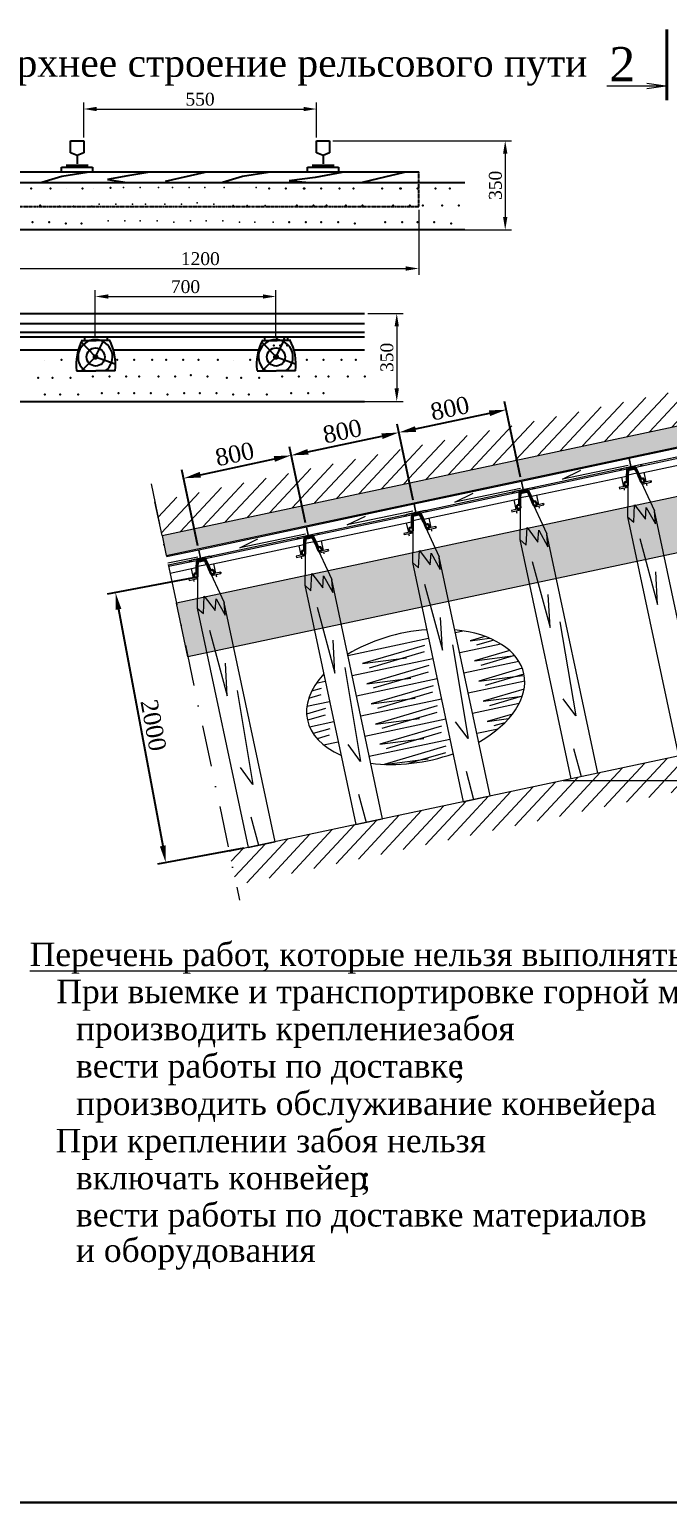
# Model space of a CAD drawing. Header units: millimetres. Extents: x -46762 to 217101, y -107409 to 31524.
# Drawn here: x 175235 to 179877, y -107409 to -96693 of the extents above; entities that cross this region are included whole.
import ezdxf

# ---------------------------------------------------------------- set-up
doc = ezdxf.new("R2010")
doc.units = ezdxf.units.MM
for name, pattern in [('ACAD_ISO10W100', [18, 12, -3, 0, -3]), ('DASHED', [0.75, 0.5, -0.25]), ('IRA2', [4, 2, -1, 0, -1])]:
    doc.linetypes.add(name, pattern=pattern)
doc.styles.get("Standard").update_dxf_attribs({"font": 'TIMES.TTF'})
doc.dimstyles.new('ISO-25', dxfattribs={"dimscale": 50, "dimtxt": 2.5, "dimasz": 2.5, "dimexe": 1.25, "dimexo": 0.625, "dimtad": 1, "dimdec": 0, "dimtxsty": 'Standard', "dimcen": 2.5, "dimadec": 0, "dimazin": 0, "dimtfac": 1, "dimtdec": 0, "dimtmove": 0, "dimatfit": 3, "dimfxl": 1, "dimarcsym": 0})

# ---------------------------------------------------------------- blocks, each defined once
blk = doc.blocks.new('стогаш')
at = {"lineweight": 15}
for p, q in [((185374, -81366), (186106, -81366)), ((185386, -81416), (186094, -81416))]:
    blk.add_line(p, q, dxfattribs=at)
at = {"color": 7, "lineweight": 0}
for p, q in [((185374, -81366), (185386, -81416)), ((186106, -81366), (186094, -81416))]:
    blk.add_line(p, q, dxfattribs=at)
blk = doc.blocks.new('*D451')
at = {"color": 0, "lineweight": -2, "ltscale": 10}
for p, q in [((177243, -100283), (177126, -99730)), ((176479, -99932), (177017, -99817)), ((176461, -100449), (176344, -99897))]:
    blk.add_line(p, q, dxfattribs=at)
at = {"color": 0, "lineweight": 0, "ltscale": 10}
for points in [[(177012, -99797), (177021, -99838), (177139, -99791)], [(176474, -99911), (176483, -99952), (176357, -99958)]]:
    blk.add_solid(points, dxfattribs=at)
at = {"layer": 'Defpoints', "color": 0, "lineweight": 0, "ltscale": 10}
for p in [(177139, -99791), (177250, -100313), (176467, -100480)]:
    blk.add_point(p, dxfattribs=at)
at = {"color": 0, "lineweight": 15, "ltscale": 10, "insert": (176728, -99782), "char_height": 125, "attachment_point": 5, "rotation": 12}
blk.add_mtext('800', dxfattribs=at)
blk = doc.blocks.new('*D452')
at = {"color": 0, "lineweight": -2, "ltscale": 10}
for p, q in [((177261, -99765), (177799, -99651)), ((178026, -100116), (177909, -99564)), ((177243, -100283), (177126, -99730))]:
    blk.add_line(p, q, dxfattribs=at)
at = {"color": 0, "lineweight": 0, "ltscale": 10}
for points in [[(177795, -99631), (177804, -99672), (177922, -99625)], [(177257, -99745), (177266, -99786), (177139, -99791)]]:
    blk.add_solid(points, dxfattribs=at)
at = {"layer": 'Defpoints', "color": 0, "lineweight": 0, "ltscale": 10}
for p in [(177922, -99625), (178032, -100147), (177250, -100313)]:
    blk.add_point(p, dxfattribs=at)
at = {"color": 0, "lineweight": 15, "ltscale": 10, "insert": (177511, -99616), "char_height": 125, "attachment_point": 5, "rotation": 12}
blk.add_mtext('800', dxfattribs=at)
blk = doc.blocks.new('*D453')
at = {"color": 0, "lineweight": -2, "ltscale": 10}
for p, q in [((178808, -99950), (178691, -99398)), ((178044, -99599), (178582, -99485)), ((178026, -100116), (177909, -99564))]:
    blk.add_line(p, q, dxfattribs=at)
at = {"color": 0, "lineweight": 0, "ltscale": 10}
for points in [[(178577, -99464), (178586, -99505), (178704, -99459)], [(178040, -99579), (178048, -99620), (177922, -99625)]]:
    blk.add_solid(points, dxfattribs=at)
at = {"layer": 'Defpoints', "color": 0, "lineweight": 0, "ltscale": 10}
for p in [(178704, -99459), (178815, -99981), (178032, -100147)]:
    blk.add_point(p, dxfattribs=at)
at = {"color": 0, "lineweight": 15, "ltscale": 10, "insert": (178293, -99449), "char_height": 125, "attachment_point": 5, "rotation": 12}
blk.add_mtext('800', dxfattribs=at)
blk = doc.blocks.new('*D460')
at = {"color": 0, "lineweight": -2, "ltscale": 10}
for p, q in [((176429, -100683), (175800, -100800)), ((175884, -100911), (176205, -102632)), ((176795, -102649), (176166, -102766))]:
    blk.add_line(p, q, dxfattribs=at)
at = {"color": 0, "lineweight": 0, "ltscale": 10}
for points in [[(175904, -100908), (175863, -100915), (175861, -100789)], [(176225, -102628), (176184, -102636), (176227, -102755)]]:
    blk.add_solid(points, dxfattribs=at)
at = {"layer": 'Defpoints', "color": 0, "lineweight": 0, "ltscale": 10}
for p in [(176459, -100677), (176826, -102643), (176227, -102755)]:
    blk.add_point(p, dxfattribs=at)
at = {"color": 0, "lineweight": 0, "ltscale": 10, "insert": (176137, -101754), "char_height": 125, "attachment_point": 5, "rotation": 280.5584}
blk.add_mtext('2000', dxfattribs=at)
blk = doc.blocks.new('*D461')
at = {"color": 0, "lineweight": -2, "ltscale": 10}
blk.add_arc((179118, -102156), 3954, 1.8115, 10.1885, dxfattribs=at)
at = {"color": 0, "lineweight": 0, "ltscale": 10}
for points in [[(182989, -101461), (183030, -101453), (182986, -101334)], [(183091, -102031), (183049, -102031), (183072, -102156)]]:
    blk.add_solid(points, dxfattribs=at)
at = {"layer": 'Defpoints', "color": 0, "lineweight": 0, "ltscale": 10}
for p in [(188218, -100222), (183034, -101606), (179118, -102156), (183523, -102156), (176688, -102673)]:
    blk.add_point(p, dxfattribs=at)
at = {"color": 0, "lineweight": 0, "ltscale": 10, "insert": (183159, -101905), "char_height": 125, "attachment_point": 5, "rotation": 273.5521}
blk.add_mtext('13-15%%D', dxfattribs=at)

msp = doc.modelspace()

# ---------------------------------------------------------------- hatches: boundary and pattern name
at = {"lineweight": 15, "ltscale": 10}
h = msp.add_hatch(dxfattribs=at)
h.set_pattern_fill('LINE', scale=30, angle=47, style=0)
h.set_pattern_definition([(47, (-21198.45, -59382.86), (-69.66144, 64.960344), [])])
h.paths.add_polyline_path([(176147.61, -100128.61), (187921.79, -97625.93), (188514.49, -100414.36), (176740.31, -102917.04), (176688.34, -102672.5), (188217.98, -100221.8), (187729.24, -97922.44), (176199.59, -100373.14)])
h = msp.add_hatch(dxfattribs=at)
h.set_pattern_fill('GRAVEL', scale=10, angle=47, style=0)
h.set_pattern_definition([(275.0128, (-21259.492, -59075.886), (286.054771, -3045.1621512), [34.1721, -3383.05]), (231.9697, (-21256.506, -59109.928), (1892.97183486, 2402.39604956), [58.6405, -5805.4]), (179.5104, (-21292.633, -59156.118), (3775.6788125, -47.8682289), [41.3482, -4093.47]), (314.2737, (-21313.751, -59271.873), (-3542.04877744, 3650.3135879), [53.4005, -5286.64]), (339.8337, (-21276.473, -59310.108), (-3095.3077262, 1149.9103454), [52.3634, -5183.98]), (44.2737, (-21227.319, -59328.16), (-3650.3135879, -3542.04877744), [53.4005, -5286.64]), (84.6942, (-21189.084, -59290.882), (-394.32326155, -4147.20573875), [70.6194, -6991.31]), (119.2553, (-21182.554, -59220.565), (-2874.21016013, 5111.35742385), [66.672, -6600.53]), (168.4296, (-21215.136, -59162.397), (-3800.74810686, 765.8448315), [53.5813, -5304.55]), (222.2364, (-21267.629, -59151.65), (2091.264018, 1870.1746795), [61.1713, -2997.39]), (269.3974, (-21312.919, -59192.769), (-35.33148013, -4134.6670886), [79.1078, -7831.68]), (185.8141, (-21140.398, -59089.699), (-2327.1736385, -260.9821512), [27.0005, -2673.06]), (218.4692, (-21167.259, -59092.434), (2623.4837639, 2068.4701965), [51.3682, -5085.46]), (272, (-21207.48, -59124.39), (185.76371, -173.22747), [35.9209, -323.289]), (250.1986, (-21241.895, -59116.606), (494.6115285, 1275.279019), [19.3441, -1915.06]), (338.8014, (-21248.45, -59134.806), (-730.519585, 333.919115), [27.3566, -1340.48]), (77.9638, (-21222.943, -59144.7), (148.154232, 903.746369), [44.432, -1436.63]), (208.5651, (-21213.68, -59101.24), (532.21889, 198.300524), [32.1287, -771.09]), (63.3895, (-21348.92, -59242.549), (1174.9864289, 2377.3210964), [45.0088, -4455.88]), (117.3462, (-21328.76, -59202.308), (1350.4909496, -2648.5540136), [37.7599, -3738.22]), (340.1986, (-21250.83, -59066.598), (-1275.279019, 494.6115285), [38.688, -1895.72]), (30.6105, (-21214.43, -59079.704), (-2289.5671517, -1337.9577576), [45.0088, -4455.88]), (26.444, (-21233.747, -59349.95), (-1237.666222, -582.3656074), [43.4035, -2126.77]), (341.7751, (-21194.885, -59330.622), (-2909.5371923, 976.6854967), [36.3672, -3600.36]), (113.8014, (-21063.334, -59237.968), (-582.365647, 1237.6701474), [38.688, -1895.72]), (64.354, (-21078.947, -59202.57), (-1508.9044664, -3107.8393418), [42.5783, -4215.24]), (116.444, (-21148.216, -59328.992), (582.3656074, -1237.666222), [21.7018, -2148.48]), (148.3099, (-21073.73, -59249.114), (-916.27971, 507.145191), [12.9515, -1282.2]), (212.9638, (-21084.75, -59242.31), (705.446634, 384.064629), [52.3634, -994.905]), (233.009, (-21128.682, -59270.801), (1546.5098737, 2030.8628417), [48.5267, -4804.14]), (350.6901, (-21206.224, -59160.29), (-544.754965, 160.690929), [36.6324, -879.178]), (40.1572, (-21170.074, -59166.215), (3316.39948094, 2811.52987097), [63.9557, -6331.6]), (107.9454, (-21121.194, -59124.97), (607.4350594, -1955.6438256), [26.1508, -2588.94]), (137, (-21129.25, -59100.1), (-358.99142, -12.53626), [15.24, -238.76]), (167.2564, (-21137.72, -59269.32), (1993.2550909, -469.5386866), [35.2867, -3493.39]), (95.0128, (-21172.137, -59261.536), (-286.054771, 3045.1621512), [68.3443, -3348.88]), (47, (-21178.1, -59193.45), (-12.53626, 358.99142), [66.04, -187.96]), (12.3048, (-21133.07, -59145.154), (-3032.6198383, -645.041984), [40.161, -3975.93]), (301.0546, (-21093.83, -59136.595), (569.8291056, -878.6762986), [36.9829, -1812.17]), (254.646, (-21074.754, -59168.278), (-1433.6833592, -5261.78864833), [60.2145, -5961.25]), (222.4261, (-21090.697, -59226.343), (-2437.72204504, -2241.70373356), [63.7029, -6306.58]), (222.4261, (-21090.697, -59226.343), (-2437.72204504, -2241.70373356), [63.7029, -6306.58])])
h.paths.add_polyline_path([(176199.59, -100373.14), (176230.78, -100519.87), (187760.42, -98069.16), (187729.24, -97922.44)])
at = {"lineweight": 15, "ltscale": 10, "true_color": 0xffffff}
msp.add_hatch(color=7, dxfattribs=at).paths.add_polyline_path([(176387.35, -101256.5), (176304.19, -100865.24), (184978.11, -99021.54), (185061.27, -99412.8)])

# ---------------------------------------------------------------- linework, layer by layer
at = {"lineweight": 40}
msp.add_line((179871.69, -96692.75), (179871.69, -97206.35), dxfattribs=at)
at = {"lineweight": 20}
for q in [(179725.66, -97085), (179435.44, -97105.33), (179725.66, -97125.65)]:
    msp.add_line((179861.96, -97105.33), q, dxfattribs=at)
at = {"color": 7, "lineweight": 0}
for p, q in [((175630.01, -97479.59), (175630.01, -97224.63)), ((175723.76, -97271.51), (177228.83, -97271.51)), ((177322.58, -97478.72), (177322.58, -97224.63)), ((177442, -97502.15), (178742.71, -97502.15)), ((178695.84, -97595.9), (178695.84, -98057.54)), ((178066.67, -98003.69), (178066.67, -98478.71)), ((178090.1, -98151.29), (178742.71, -98151.29)), ((174983.47, -98431.83), (177972.92, -98431.83)), ((175714.14, -98923.97), (175714.14, -98588.62)), ((175807.89, -98635.5), (176932.89, -98635.5)), ((177026.64, -98923.97), (177026.64, -98588.62)), ((177696.38, -98758.28), (177953.78, -98758.28)), ((177906.9, -98852.03), (177906.9, -99304.52)), ((177551.4, -99398.27), (177953.78, -99398.27)), ((179588.17, -99991.88), (179587.68, -99976.06)), ((178805.65, -100158.21), (178805.16, -100142.39)), ((178023.13, -100324.54), (178022.64, -100308.72)), ((177240.61, -100490.87), (177240.12, -100475.05)), ((176449.51, -100555.47), (176448.28, -100606.7)), ((176458.1, -100657.2), (176457.61, -100641.38))]:
    msp.add_line(p, q, dxfattribs=at)
at = {"color": 7, "linetype": 'Continuous'}
for p, q in [((175534.03, -97503.02), (175630.01, -97503.02)), ((175534.03, -97590.92), (175534.03, -97503.02)), ((175630.01, -97503.02), (175630.01, -97590.92)), ((177322.58, -97502.15), (177418.56, -97502.15)), ((177322.58, -97590.05), (177322.58, -97502.15)), ((177418.56, -97502.15), (177418.56, -97590.05)), ((175582.02, -97610.46), (175534.03, -97590.92)), ((175630.01, -97590.92), (175582.02, -97610.46)), ((175582.02, -97611.09), (175582.02, -97669.69)), ((177370.57, -97609.59), (177322.58, -97590.05)), ((177418.56, -97590.05), (177370.57, -97609.59)), ((177370.57, -97611.09), (177370.57, -97669.69)), ((174889.72, -97728.29), (176155.65, -97728.29)), ((175467.64, -97726.94), (175467.64, -97694.61)), ((175467.64, -97694.61), (175693.23, -97694.61)), ((175502.04, -97679.45), (175662.01, -97679.45)), ((175693.23, -97694.61), (175693.23, -97726.94)), ((176146.29, -97728.29), (178066.67, -97728.29)), ((177258.84, -97726.94), (177258.84, -97694.61)), ((177258.84, -97694.61), (177484.43, -97694.61)), ((177290.59, -97679.45), (177450.56, -97679.45)), ((177484.43, -97694.61), (177484.43, -97726.94)), ((174889.72, -97806.42), (176160.25, -97806.42)), ((175470.09, -97763.32), (175325.16, -97806.42)), ((175655.28, -97732.45), (175470.09, -97763.32)), ((175949.9, -97758.18), (175802.59, -97783.9)), ((175802.59, -97783.9), (175946.26, -97806.42)), ((176097.21, -97732.45), (175949.9, -97758.18)), ((176146.29, -97806.42), (178066.67, -97806.42)), ((176512.04, -97732.45), (176221.62, -97799.34)), ((176221.62, -97799.34), (176250.58, -97806.42)), ((176785.61, -97763.32), (176640.68, -97806.42)), ((176970.8, -97732.45), (176785.61, -97763.32)), ((177312.95, -97768.47), (177123.55, -97794.19)), ((177123.55, -97794.19), (177276.9, -97806.42)), ((177506.56, -97732.45), (177312.95, -97768.47)), ((177767.51, -97778.76), (177654.37, -97806.42)), ((177961.12, -97732.45), (177767.51, -97778.76)), ((178066.67, -97806.42), (178401.88, -97806.42)), ((175502.11, -97852.73, 187.5), (175502.11, -97852.73, 187.5)), ((175703.77, -97846.57, 187.5), (175703.77, -97846.57, 187.5)), ((178401.45, -98151.29), (174503.34, -98151.29)), ((175030.11, -98758.28, 187.5), (177672.94, -98758.28, 187.5)), ((175030.11, -98831.86, 187.5), (177672.94, -98831.86, 187.5)), ((175030.11, -98894.31, 187.5), (177672.94, -98894.31, 187.5)), ((175030.11, -98929.86, 187.5), (177672.94, -98929.86, 187.5)), ((175716.42, -99075.1, 375.19), (175613.75, -98966.57, 375.19)), ((175621.96, -98954.31, 187.5), (175719.96, -98954.31, 187.5)), ((175634.91, -98930.02), (175634.91, -98954.79)), ((175716.42, -99075.1, 375.19), (175775.73, -98952.65, 375.19)), ((175819.34, -98954.31, 187.5), (175721.33, -98954.31, 187.5)), ((175801.26, -98930.02), (175801.26, -98954.79)), ((177028.92, -99075.1, 375.19), (176926.25, -98966.57, 375.19)), ((176938.41, -98954.31, 187.5), (177036.42, -98954.31, 187.5)), ((176945.45, -98930.02), (176945.45, -98954.79)), ((177028.92, -99075.1, 375.19), (177088.23, -98952.65, 375.19)), ((177135.79, -98954.31, 187.5), (177037.79, -98954.31, 187.5)), ((177111.79, -98930.02), (177111.79, -98954.79)), ((175030.11, -99023.88, 187.5), (175590.28, -99023.88, 187.5)), ((175347.92, -99097.75, 187.5), (175347.92, -99097.75, 187.5)), ((175716.42, -99075.1, 375.19), (175614.81, -99177.01, 375.19)), ((175716.42, -99075.1, 375.19), (175857.87, -99125.2, 375.19)), ((175847.72, -99023.88, 187.5), (176903.42, -99023.88, 187.5)), ((176719.76, -99097.75, 187.5), (176719.76, -99097.75, 187.5)), ((177028.92, -99075.1, 375.19), (176927.31, -99177.01, 375.19)), ((177028.92, -99075.1, 375.19), (177170.37, -99125.2, 375.19)), ((177160.22, -99023.88, 187.5), (177672.94, -99023.88, 187.5)), ((175578.03, -99177.01, 375.19), (175717.33, -99177.01, 375.19)), ((175858, -99177.01, 375.19), (175718.7, -99177.01, 375.19)), ((176890.53, -99177.01, 375.19), (177029.83, -99177.01, 375.19)), ((177170.5, -99177.01, 375.19), (177031.2, -99177.01, 375.19)), ((175030.11, -99398.34, 187.5), (177672.94, -99398.34, 187.5))]:
    msp.add_line(p, q, dxfattribs=at)
at = {"color": 7, "linetype": 'DASHED'}
for p, q in [((178066.67, -97980.25), (178066.67, -97728.29)), ((174889.72, -97980.25), (178066.67, -97980.25))]:
    msp.add_line(p, q, dxfattribs=at)
at = {"color": 7, "lineweight": 15, "ltscale": 10}
for p, q in [((176199.59, -100373.14), (187729.24, -97922.44)), ((176230.78, -100519.87), (187760.42, -98069.16)), ((176199.59, -100373.14), (176147.61, -100128.61)), ((188217.98, -100221.8), (176688.34, -102672.5)), ((176199.59, -100373.14), (176230.78, -100519.87)), ((176387.35, -101256.5), (176304.19, -100865.24)), ((177551.12, -101245.85), (178138, -101121.1)), ((178333.63, -101079.52), (178388.27, -101067.91)), ((178364.82, -101226.24), (178663.84, -101162.68)), ((177582.3, -101392.57), (178169.19, -101267.82)), ((178396.01, -101372.96), (178794.62, -101288.24)), ((177321.8, -101447.94), (177386.67, -101434.15)), ((177613.49, -101539.29), (178200.38, -101414.55)), ((178427.19, -101519.69), (178837.99, -101432.37)), ((177253.39, -101615.83), (177417.86, -101580.88)), ((177644.68, -101686.02), (178231.56, -101561.27)), ((178458.38, -101666.41), (178798.44, -101594.13)), ((177272.4, -101765.15), (177449.05, -101727.6)), ((177675.86, -101832.74), (178262.75, -101707.99)), ((178489.57, -101813.13), (178643.51, -101780.41)), ((177374.32, -101896.83), (177480.23, -101874.32)), ((177707.05, -101979.46), (178293.94, -101854.71))]:
    msp.add_line(p, q, dxfattribs=at)
at = {"color": 7, "linetype": 'Continuous', "lineweight": 0}
msp.add_line((176765.11, -97844.42, 187.5), (176765.11, -97844.42, 187.5), dxfattribs=at)
at = {"color": 7, "lineweight": 13}
for p, q in [((184978.11, -99021.54), (176304.19, -100865.24)), ((185061.27, -99412.8), (176387.35, -101256.5))]:
    msp.add_line(p, q, dxfattribs=at)
at = {"color": 7, "lineweight": 15}
for p, q in [((179677.94, -99859.88), (179543.93, -99888.44)), ((179541.53, -99949.2), (179556.39, -100019)), ((179756.45, -99976.07), (179686.54, -99990.97)), ((179704.88, -99914.3), (179719.71, -99983.9)), ((178895.43, -100026.21), (178761.41, -100054.76)), ((178922.36, -100080.63), (178937.19, -100150.23)), ((179589.38, -100011.68), (179523.94, -100025.62)), ((179523.94, -100025.62), (179525.98, -100035.17)), ((179525.98, -100035.17), (179589.22, -100021.69)), ((179558.39, -100028.26), (179561.81, -100044.32)), ((179690.76, -100000.06), (179758.48, -99985.63)), ((179721.79, -99993.53), (179725.21, -100009.59)), ((178112.91, -100192.54), (177978.89, -100221.09)), ((178806.86, -100178.01), (178741.42, -100191.95)), ((178741.42, -100191.95), (178743.46, -100201.5)), ((178743.46, -100201.5), (178806.7, -100188.02)), ((178759.01, -100115.53), (178773.87, -100185.33)), ((178775.87, -100194.59), (178779.29, -100210.65)), ((178973.93, -100142.4), (178904.03, -100157.3)), ((178908.24, -100166.39), (178975.96, -100151.95)), ((178939.27, -100159.86), (178942.69, -100175.92)), ((177976.5, -100281.86), (177991.35, -100351.65)), ((178139.84, -100246.96), (178154.67, -100316.56)), ((177330.39, -100358.86), (177196.38, -100387.42)), ((178024.34, -100344.34), (177958.91, -100358.28)), ((177958.91, -100358.28), (177960.94, -100367.83)), ((177960.94, -100367.83), (178024.19, -100354.35)), ((177993.36, -100360.92), (177996.78, -100376.98)), ((178191.41, -100308.73), (178121.51, -100323.63)), ((178125.72, -100332.72), (178193.45, -100318.28)), ((178156.75, -100326.19), (178160.17, -100342.24)), ((177241.82, -100510.67), (177176.39, -100524.61)), ((177193.98, -100448.19), (177208.83, -100517.98)), ((177408.89, -100475.06), (177338.99, -100489.96)), ((177343.21, -100499.04), (177410.93, -100484.61)), ((177357.32, -100413.29), (177372.16, -100482.89)), ((177374.24, -100492.52), (177377.66, -100508.57)), ((176411.46, -100614.52), (176426.32, -100684.31)), ((176547.87, -100525.19), (176413.86, -100553.75)), ((176574.81, -100579.62), (176589.64, -100649.22)), ((177176.39, -100524.61), (177178.42, -100534.16)), ((177178.42, -100534.16), (177241.67, -100520.68)), ((177210.84, -100527.25), (177214.26, -100543.31)), ((176459.31, -100676.99), (176393.87, -100690.94)), ((176393.87, -100690.94), (176395.9, -100700.49)), ((176395.9, -100700.49), (176459.15, -100687.01)), ((176428.32, -100693.58), (176431.74, -100709.63)), ((176626.37, -100641.39), (176556.47, -100656.29)), ((176560.69, -100665.37), (176628.41, -100650.94)), ((176591.72, -100658.85), (176595.14, -100674.9)), ((178390.85, -102310.63), (178586.48, -102269.04)), ((177608.33, -102476.95), (177803.96, -102435.37)), ((176825.81, -102643.28), (177021.44, -102601.7))]:
    msp.add_line(p, q, dxfattribs=at)
at = {"color": 7, "lineweight": 30}
for p, q in [((179587.71, -99885.8), (179636.89, -99875.34)), ((179597.55, -99896.99), (179632.46, -99889.57)), ((179687.16, -99960.76), (179696.5, -99958.77)), ((179708.6, -99978.96), (179702.19, -99961.81)), ((178805.19, -100052.12), (178854.38, -100041.67)), ((178815.03, -100063.32), (178849.94, -100055.9)), ((179564.34, -100009.63), (179563.23, -99991.35)), ((179567.19, -99986.26), (179576.53, -99984.27)), ((179571.57, -100014.97), (179584.14, -100012.3)), ((179691.6, -99989.46), (179704.18, -99986.79)), ((178781.82, -100175.96), (178780.71, -100157.68)), ((178784.67, -100152.59), (178794.01, -100150.6)), ((178789.05, -100181.3), (178801.62, -100178.63)), ((178904.64, -100127.09), (178913.98, -100125.1)), ((178909.09, -100155.79), (178921.66, -100153.12)), ((178926.09, -100145.29), (178919.67, -100128.14)), ((178022.67, -100218.45), (178071.86, -100208)), ((178032.51, -100229.65), (178067.42, -100222.23)), ((178122.12, -100293.42), (178131.47, -100291.43)), ((178143.57, -100311.62), (178137.15, -100294.47)), ((177240.15, -100384.78), (177289.34, -100374.33)), ((177249.99, -100395.98), (177284.91, -100388.56)), ((177999.31, -100342.29), (177998.19, -100324.01)), ((178002.15, -100318.92), (178011.49, -100316.93)), ((178006.53, -100347.63), (178019.11, -100344.96)), ((178126.57, -100322.12), (178139.14, -100319.45)), ((177216.79, -100508.62), (177215.67, -100490.34)), ((177219.63, -100485.25), (177228.98, -100483.26)), ((177224.01, -100513.96), (177236.59, -100511.29)), ((177339.6, -100459.74), (177348.95, -100457.76)), ((177344.05, -100488.45), (177356.62, -100485.77)), ((177361.05, -100477.95), (177354.63, -100460.8)), ((176457.63, -100551.11), (176506.82, -100540.66)), ((176467.47, -100562.31), (176502.39, -100554.89)), ((176557.09, -100626.07), (176566.43, -100624.09)), ((176434.27, -100674.94), (176433.16, -100656.67)), ((176437.11, -100651.57), (176446.46, -100649.59)), ((176441.49, -100680.29), (176454.07, -100677.62)), ((176561.53, -100654.78), (176574.11, -100652.1)), ((176578.53, -100644.28), (176572.12, -100627.13)), ((165830, -107408.89), (189158.72, -107408.89))]:
    msp.add_line(p, q, dxfattribs=at)
at = {"color": 7, "linetype": 'ACAD_ISO10W100'}
for p, q in [((179758.48, -99985.63), (179756.63, -99976.04)), ((178975.96, -100151.95), (178974.12, -100142.37)), ((178193.45, -100318.28), (178191.6, -100308.7)), ((177410.93, -100484.61), (177409.08, -100475.02)), ((176628.41, -100650.94), (176626.56, -100641.35))]:
    msp.add_line(p, q, dxfattribs=at)
at = {"color": 7, "linetype": 'IRA2', "lineweight": 15, "ltscale": 150}
msp.add_line((176119.9, -99998.23), (176763.76, -103027.34), dxfattribs=at)
at = {"lineweight": 15}
for p, q in [((176247.44, -100598.26), (176449.51, -100555.47)), ((176257.83, -100647.13), (176448.28, -100606.7))]:
    msp.add_line(p, q, dxfattribs=at)
at = {"color": 7, "lineweight": 0, "ltscale": 10}
msp.add_line((179118.48, -102155.96), (183522.82, -102155.96), dxfattribs=at)
at = {"color": 7, "lineweight": 15}
for points in [[(179597.51, -99814.29), (179609.99, -99872.98), (180392.51, -99706.65), (180380.03, -99647.96), (179597.51, -99814.29)], [(178815, -99980.62), (178827.47, -100039.31), (179609.99, -99872.98), (179597.51, -99814.29), (178815, -99980.62)], [(179589.91, -99865.27), (179112.52, -99964.75), (179244.83, -99899.6)], [(178032.48, -100146.95), (178044.95, -100205.64), (178827.47, -100039.31), (178815, -99980.62), (178032.48, -100146.95)], [(179590.63, -99931.8), (179585.85, -100237.12)], [(179590.63, -99931.8), (179652.94, -99918.55)], [(179652.94, -99918.55), (179781.48, -100195.54)], [(178807.4, -100031.6), (178330, -100131.08), (178462.31, -100065.93)], [(178808.11, -100098.13), (178870.42, -100084.88)], [(178870.42, -100084.88), (178998.96, -100361.87)], [(177249.96, -100313.28), (177262.44, -100371.97), (178044.95, -100205.64), (178032.48, -100146.95), (177249.96, -100313.28)], [(178808.11, -100098.13), (178803.34, -100403.45)], [(179585.85, -100237.12), (179630.49, -100277.09), (179637.1, -100150.44), (179715.89, -100255.41), (179722.31, -100169.37), (179788.42, -100289.38), (179781.48, -100195.54)], [(180151.51, -101936.38), (179781.48, -100195.54)], [(178024.88, -100197.93), (177547.48, -100297.41), (177679.79, -100232.26)], [(178025.59, -100264.46), (178020.82, -100569.78)], [(178025.59, -100264.46), (178087.9, -100251.21)], [(178087.9, -100251.21), (178216.45, -100528.2)], [(179585.85, -100237.12), (179955.88, -101977.97)], [(176467.44, -100479.61), (176479.92, -100538.3), (177262.44, -100371.97), (177249.96, -100313.28), (176467.44, -100479.61)], [(177242.36, -100364.26), (176764.96, -100463.74), (176897.27, -100398.59)], [(178803.34, -100403.45), (178847.97, -100443.42), (178854.58, -100316.77), (178933.37, -100421.74), (178939.8, -100335.7), (179005.9, -100455.71), (178998.96, -100361.87)], [(178803.34, -100403.45), (179173.36, -102144.3)], [(179368.99, -102102.71), (178998.96, -100361.87)], [(179675, -100396.47), (179804.71, -100875.74), (179791.18, -100637.56)], [(176245.3, -100588.17), (176479.92, -100538.3), (176467.44, -100479.61), (176232.82, -100529.48)], [(177243.07, -100430.79), (177238.3, -100736.11)], [(177243.07, -100430.79), (177305.38, -100417.54)], [(177305.38, -100417.54), (177433.93, -100694.53)], [(178020.82, -100569.78), (178065.45, -100609.75), (178072.07, -100483.1), (178150.86, -100588.07), (178157.28, -100502.03), (178223.38, -100622.04), (178216.45, -100528.2)], [(176459.84, -100530.59), (176242.68, -100575.84)], [(176460.55, -100597.12), (176455.78, -100902.44)], [(176460.55, -100597.12), (176522.86, -100583.87)], [(176522.86, -100583.87), (176651.41, -100860.85)], [(178020.82, -100569.78), (178390.85, -102310.63)], [(178586.48, -102269.04), (178216.45, -100528.2)], [(178892.49, -100562.8), (179022.19, -101042.07), (179008.67, -100803.89)], [(177238.3, -100736.11), (177282.93, -100776.08), (177289.55, -100649.43), (177368.34, -100754.4), (177374.76, -100668.36), (177440.86, -100788.37), (177433.93, -100694.53)], [(177803.96, -102435.37), (177433.93, -100694.53)], [(178109.97, -100729.13), (178239.67, -101208.4), (178226.15, -100970.22)], [(176455.78, -100902.44), (176500.41, -100942.41), (176507.03, -100815.76), (176585.82, -100920.72), (176592.24, -100834.69), (176658.34, -100954.7), (176651.41, -100860.85)], [(177238.3, -100736.11), (177608.33, -102476.95)], [(176455.78, -100902.44), (176825.81, -102643.28)], [(177021.44, -102601.7), (176651.41, -100860.85)], [(177327.45, -100895.46), (177457.15, -101374.73), (177443.63, -101136.55)], [(179094.08, -101002.07), (179208.42, -101685.48), (179117.38, -101562.67)], [(176544.93, -101061.79), (176674.63, -101541.06), (176661.11, -101302.88)], [(178311.56, -101168.39), (178425.9, -101851.81), (178334.86, -101729)], [(177529.05, -101334.72), (177643.39, -102018.14), (177552.35, -101895.33)], [(176746.53, -101501.05), (176860.87, -102184.47), (176769.83, -102061.66)], [(179193.27, -101922.81), (179248.87, -102128.25)], [(178410.75, -102089.14), (178466.35, -102294.58)], [(177628.23, -102255.47), (177683.83, -102460.91)], [(176845.72, -102421.8), (176901.31, -102627.24)]]:
    msp.add_lwpolyline(points, dxfattribs=at)
at = {"color": 7, "lineweight": 15, "ltscale": 10}
for points in [[(178548.45, -101107.81), (178440.94, -101139.38), (178582.42, -101121.05)], [(178613.91, -101135.3), (178487.84, -101172.55)], [(178108.46, -101173.54), (177658.42, -101305.71), (177978.33, -101264.26)], [(178105.2, -101220.7), (177705.32, -101338.88)], [(178728.71, -101210.75), (178472.13, -101286.1), (178765.31, -101248.12)], [(178764.2, -101246.82), (178519.02, -101319.28)], [(178139.65, -101320.27), (177689.61, -101452.43), (178009.52, -101410.98)], [(178136.39, -101367.42), (177736.51, -101485.61)], [(178820.09, -101339.8), (178503.31, -101432.82), (178823.22, -101391.38)], [(178170.84, -101466.99), (177720.8, -101599.15), (178040.7, -101557.7)], [(178832.43, -101382.59), (178550.21, -101466)], [(177353.87, -101533.75), (177266.17, -101559.67)], [(177357.13, -101486.6), (177287.3, -101507.1)], [(178167.58, -101514.14), (177767.69, -101632.33)], [(178833.35, -101491.78), (178534.5, -101579.55), (178820.24, -101542.52)], [(178820.38, -101542.09), (178581.4, -101612.72)], [(177388.32, -101633.32), (177251.12, -101673.61)], [(177385.06, -101680.47), (177257.41, -101718.2)], [(178202.02, -101613.71), (177751.98, -101745.88), (178071.89, -101704.43)], [(178198.76, -101660.86), (177798.88, -101779.05)], [(178748.63, -101672.54), (178565.69, -101726.27), (178720.73, -101706.18)], [(177419.5, -101780.04), (177299.33, -101815.33)], [(178233.21, -101760.43), (177783.17, -101892.6), (178103.08, -101851.15)], [(178692.66, -101735.78), (178612.58, -101759.44)], [(177416.25, -101827.19), (177328.5, -101853.13)], [(178264.4, -101907.15), (177814.36, -102039.32), (178134.26, -101997.87)], [(178229.95, -101807.59), (177830.07, -101925.77)], [(178261.14, -101954.31), (177992.09, -102033.83)]]:
    msp.add_lwpolyline(points, dxfattribs=at)
at = {"color": 7, "lineweight": 30}
for centre, radius, start, end in [((179575.49, -99979.38), 5, 282, 0.246878), ((181536.55, -99990.26), 1956.09, 177.101568, 179.683649), ((179588.95, -99891.66), 6, 100.60642, 177.239319), ((180327.33, -99961.73), 739.78, 175.678715, 183.439635), ((179599.62, -99906.78), 10, 98.351397, 175.464782), ((179634.54, -99899.35), 10, 28.535218, 105.648603), ((179638.14, -99881.21), 6, 26.760681, 103.39358), ((178992.1, -100245.54), 739.78, 20.560365, 28.321285), ((177899.02, -100763.44), 1956.09, 24.316351, 26.898432), ((179686.12, -99955.87), 5, 203.753122, 282), ((179697.54, -99963.66), 5, 19.358823, 102.437253), ((179702.93, -99980.92), 6, 281.405947, 22.017115), ((180754.03, -100156.59), 1956.09, 177.101568, 179.683649), ((178806.44, -100057.99), 6, 100.60642, 177.239319), ((179544.81, -100128.06), 739.78, 175.678715, 183.439635), ((178817.11, -100073.11), 10, 98.351397, 175.464782), ((178852.02, -100065.68), 10, 28.535218, 105.648603), ((178855.62, -100047.54), 6, 26.760681, 103.39358), ((178209.58, -100411.87), 739.78, 20.560365, 28.321285), ((177116.51, -100929.77), 1956.09, 24.316351, 26.898432), ((179568.22, -99991.15), 5, 101.562747, 184.641177), ((179570.32, -100009.11), 6, 181.982885, 282.594053), ((179582.89, -100006.43), 6, 282, 3.810768), ((179690.36, -99983.59), 6, 200.189232, 282), ((178785.71, -100157.48), 5, 101.562747, 184.641177), ((178787.8, -100175.43), 6, 181.982885, 282.594053), ((178792.97, -100145.71), 5, 282, 0.246878), ((178800.38, -100172.76), 6, 282, 3.810768), ((178903.6, -100122.2), 5, 203.753122, 282), ((178907.84, -100149.92), 6, 200.189232, 282), ((178915.02, -100129.99), 5, 19.358823, 102.437253), ((178920.41, -100147.25), 6, 281.405947, 22.017115), ((179971.52, -100322.92), 1956.09, 177.101568, 179.683649), ((178023.92, -100224.32), 6, 100.60642, 177.239319), ((178762.3, -100294.39), 739.78, 175.678715, 183.439635), ((178034.59, -100239.43), 10, 98.351397, 175.464782), ((178069.5, -100232.01), 10, 28.535218, 105.648603), ((178073.11, -100213.87), 6, 26.760681, 103.39358), ((177427.06, -100578.2), 739.78, 20.560365, 28.321285), ((176333.99, -101096.1), 1956.09, 24.316351, 26.898432), ((178121.08, -100288.52), 5, 203.753122, 282), ((178132.51, -100296.32), 5, 19.358823, 102.437253), ((179189, -100489.25), 1956.09, 177.101568, 179.683649), ((177241.4, -100390.65), 6, 100.60642, 177.239319), ((177979.78, -100460.72), 739.78, 175.678715, 183.439635), ((177252.07, -100405.76), 10, 98.351397, 175.464782), ((177286.99, -100398.34), 10, 28.535218, 105.648603), ((177290.59, -100380.2), 6, 26.760681, 103.39358), ((176644.54, -100744.53), 739.78, 20.560365, 28.321285), ((175551.47, -101262.43), 1956.09, 24.316351, 26.898432), ((178003.19, -100323.81), 5, 101.562747, 184.641177), ((178005.28, -100341.76), 6, 181.982885, 282.594053), ((178010.45, -100312.04), 5, 282, 0.246878), ((178017.86, -100339.09), 6, 282, 3.810768), ((178125.32, -100316.25), 6, 200.189232, 282), ((178137.9, -100313.58), 6, 281.405947, 22.017115), ((177220.67, -100490.14), 5, 101.562747, 184.641177), ((177222.77, -100508.09), 6, 181.982885, 282.594053), ((177227.94, -100478.37), 5, 282, 0.246878), ((177235.34, -100505.42), 6, 282, 3.810768), ((177338.56, -100454.85), 5, 203.753122, 282), ((177342.8, -100482.58), 6, 200.189232, 282), ((177349.99, -100462.65), 5, 19.358823, 102.437253), ((177355.38, -100479.91), 6, 281.405947, 22.017115), ((178406.48, -100655.58), 1956.09, 177.101568, 179.683649), ((176458.88, -100556.98), 6, 100.60642, 177.239319), ((177197.26, -100627.04), 739.78, 175.678715, 183.439635), ((176469.55, -100572.09), 10, 98.351397, 175.464782), ((176504.47, -100564.67), 10, 28.535218, 105.648603), ((176508.07, -100546.53), 6, 26.760681, 103.39358), ((175862.02, -100910.86), 739.78, 20.560365, 28.321285), ((174768.95, -101428.76), 1956.09, 24.316351, 26.898432), ((176556.05, -100621.18), 5, 203.753122, 282), ((176567.47, -100628.98), 5, 19.358823, 102.437253), ((176438.15, -100656.47), 5, 101.562747, 184.641177), ((176440.25, -100674.42), 6, 181.982885, 282.594053), ((176445.42, -100644.7), 5, 282, 0.246878), ((176452.82, -100671.75), 6, 282, 3.810768), ((176560.29, -100648.91), 6, 200.189232, 282), ((176572.86, -100646.23), 6, 281.405947, 22.017115)]:
    msp.add_arc(centre, radius, start, end, dxfattribs=at)
at = {"color": 7, "linetype": 'Continuous'}
for centre, major_axis, start_param, end_param in [((175962.86, -99129.37, 375.19), (-387.78, 0), 5.80139094, 6.40647283), ((175714.14, -99075.1, 375.19), (125.48, 0), 5.33395868, 10.37400458), ((175473.17, -99129.37, 375.19), (-387.78, 0), 3.01830513, 3.62338702), ((177275.36, -99129.37, 375.19), (-387.78, 0), 5.80139094, 6.40647283), ((177026.64, -99075.1, 375.19), (-125.48, 0), 2.19236603, 7.23241193), ((176785.67, -99129.37, 375.19), (-387.78, 0), 3.01830513, 3.62338702)]:
    msp.add_ellipse(centre, major_axis=major_axis, ratio=0.999001, start_param=start_param, end_param=end_param, dxfattribs=at)
for centre, major_axis in [((175716.42, -99075.1, 375.19), (-66.16, 0)), ((177028.92, -99075.1, 375.19), (-66.16, 0)), ((175716.42, -99075.1, 375.19), (13.69, 0)), ((177028.92, -99075.1, 375.19), (-13.69, 0))]:
    msp.add_ellipse(centre, major_axis=major_axis, ratio=0.999001, dxfattribs=at)
at = {"color": 7, "lineweight": 15, "extrusion": (0, 0, -1)}
for centre, major_axis, start_param, end_param in [((179681.07, -99874.55), (8.96, 12.03), -0.85027516, 0.28252444), ((179547.06, -99903.11), (-12.03, 8.96), 5.84090283, 7.00370648), ((178764.54, -100069.43), (-12.03, 8.96), 5.84090283, 7.00370648), ((178898.55, -100040.88), (8.96, 12.03), -0.85027516, 0.28252444), ((178116.03, -100207.21), (8.96, 12.03), -0.85027516, 0.28252444), ((177982.02, -100235.76), (-12.03, 8.96), 5.84090283, 7.00370648), ((177199.5, -100402.09), (-12.03, 8.96), 5.84090283, 7.00370648), ((177333.52, -100373.54), (8.96, 12.03), -0.85027516, 0.28252444), ((176416.98, -100568.42), (-12.03, 8.96), 5.84090283, 7.00370648), ((176551, -100539.86), (8.96, 12.03), -0.85027516, 0.28252444)]:
    msp.add_ellipse(centre, major_axis=major_axis, ratio=1, start_param=start_param, end_param=end_param, dxfattribs=at)
at = {"color": 7, "lineweight": 15, "ltscale": 10}
for start_param, end_param in [(10.76972601, 11.54385464), (8.34590006, 10.50365586), (5.5906112, 6.97575941), (7.30570128, 8.07982991)]:
    msp.add_ellipse((178044.33, -101547.66), major_axis=(-787.61, -167.41), ratio=0.58768226, start_param=start_param, end_param=end_param, dxfattribs=at)
at = {"color": 7, "linetype": 'Continuous'}
for p in [(175247.27, -97850.54, 187.5), (175387.9, -97850.54, 187.5), (175622.27, -97850.54, 187.5), (175823.93, -97844.38, 187.5), (176979.14, -97850.54, 187.5), (177101.01, -97850.54, 187.5), (177232.26, -97850.54, 187.5), (177236.25, -97850.54, 187.5), (177358.13, -97850.54, 187.5), (177489.38, -97850.54, 187.5), (177592.5, -97850.54, 187.5), (177801.04, -97850.54, 187.5), (177932.29, -97850.54, 187.5), (177936.27, -97850.54, 187.5), (178058.15, -97850.54, 187.5), (178189.4, -97850.54, 187.5), (178292.52, -97850.54, 187.5), (175312.9, -97972.41, 187.5), (175453.52, -97981.79, 187.5), (175556.65, -97981.79, 187.5), (175687.9, -97981.79, 187.5), (177180, -97972.41, 187.5), (177301.88, -97972.41, 187.5), (177395.63, -97972.41, 187.5), (177536.25, -97972.41, 187.5), (177658.13, -97972.41, 187.5), (177880.02, -97972.41, 187.5), (178001.9, -97972.41, 187.5), (178095.65, -97972.41, 187.5), (178236.27, -97972.41, 187.5), (178358.15, -97972.41, 187.5), (175256.65, -98094.29, 187.5), (175378.52, -98094.29, 187.5), (175500.4, -98103.66, 187.5), (175612.9, -98103.66, 187.5), (177123.75, -98094.29, 187.5), (177245.63, -98094.29, 187.5), (177358.13, -98094.29, 187.5), (177480, -98094.29, 187.5), (177601.88, -98103.66, 187.5), (177823.77, -98094.29, 187.5), (177945.65, -98094.29, 187.5), (178058.15, -98094.29, 187.5), (178180.02, -98094.29, 187.5), (178301.9, -98103.66, 187.5), (175624.27, -98989.1, 75), (177012.89, -98992.85, 75), (177035.39, -98944.1, 75), (177057.89, -98992.85, 75), (177087.89, -98944.1, 75), (177110.39, -98992.85, 75), (175468.09, -99095.55, 187.5), (175874.3, -99095.55, 187.5), (175996.18, -99095.55, 187.5), (176127.43, -99095.55, 187.5), (176230.55, -99095.55, 187.5), (176352.43, -99095.55, 187.5), (176464.93, -99095.55, 187.5), (176605.55, -99095.55, 187.5), (176839.93, -99095.55, 187.5), (177252.13, -99095.55, 187.5), (177374.01, -99095.55, 187.5), (177505.26, -99095.55, 187.5), (177608.38, -99095.55, 187.5), (175299.34, -99226.8, 187.5), (175402.46, -99226.8, 187.5), (175533.71, -99226.8, 187.5), (175696.18, -99217.43, 187.5), (175818.05, -99217.43, 187.5), (175939.93, -99217.43, 187.5), (176033.68, -99217.43, 187.5), (176174.3, -99217.43, 187.5), (176296.18, -99217.43, 187.5), (176408.68, -99208.05, 187.5), (176530.55, -99217.43, 187.5), (176671.18, -99226.8, 187.5), (176774.3, -99226.8, 187.5), (176905.55, -99226.8, 187.5), (177074.01, -99217.43, 187.5), (177195.88, -99217.43, 187.5), (177317.76, -99217.43, 187.5), (177411.51, -99217.43, 187.5), (177552.13, -99217.43, 187.5), (177674.01, -99217.43, 187.5), (175346.21, -99348.68, 187.5), (175458.71, -99348.68, 187.5), (175589.96, -99348.68, 187.5), (175761.8, -99339.3, 187.5), (175883.68, -99339.3, 187.5), (175996.18, -99339.3, 187.5), (176118.05, -99339.3, 187.5), (176239.93, -99348.68, 187.5), (176361.8, -99339.3, 187.5), (176474.3, -99339.3, 187.5), (176596.18, -99339.3, 187.5), (176718.05, -99348.68, 187.5), (176830.55, -99348.68, 187.5), (176961.8, -99348.68, 187.5), (177139.63, -99339.3, 187.5), (177261.51, -99339.3, 187.5), (177374.01, -99339.3, 187.5)]:
    msp.add_point(p, dxfattribs=at)
at = {"color": 7, "linetype": 'Continuous', "lineweight": 0}
for p in [(175919.64, -97842.23, 187.5), (176041.52, -97842.23, 187.5), (176172.77, -97842.23, 187.5), (176275.89, -97842.23, 187.5), (176397.77, -97842.23, 187.5), (176510.27, -97842.23, 187.5), (176650.89, -97842.23, 187.5), (176885.27, -97842.23, 187.5), (175741.52, -97964.1, 187.5), (175863.39, -97964.1, 187.5), (175985.27, -97964.1, 187.5), (176079.02, -97964.1, 187.5), (176219.64, -97964.1, 187.5), (176341.52, -97964.1, 187.5), (176454.02, -97954.73, 187.5), (176575.89, -97964.1, 187.5), (176716.52, -97973.48, 187.5), (176819.64, -97973.48, 187.5), (176950.89, -97973.48, 187.5), (175807.14, -98085.98, 187.5), (175929.02, -98085.98, 187.5), (176041.52, -98085.98, 187.5), (176163.39, -98085.98, 187.5), (176285.27, -98095.35, 187.5), (176407.14, -98085.98, 187.5), (176519.64, -98085.98, 187.5), (176641.52, -98085.98, 187.5), (176763.39, -98095.35, 187.5), (176875.89, -98095.35, 187.5), (177007.14, -98095.35, 187.5)]:
    msp.add_point(p, dxfattribs=at)
at = {"color": 7, "lineweight": 0}
for points in [[(175723.76, -97255.88), (175723.76, -97287.13), (175630.01, -97271.51)], [(177228.83, -97255.88), (177228.83, -97287.13), (177322.58, -97271.51)], [(178680.21, -97595.9), (178711.46, -97595.9), (178695.84, -97502.15)], [(178680.21, -98057.54), (178711.46, -98057.54), (178695.84, -98151.29)], [(177972.92, -98416.21), (177972.92, -98447.46), (178066.67, -98431.83)], [(175807.89, -98619.87), (175807.89, -98651.12), (175714.14, -98635.5)], [(176932.89, -98619.87), (176932.89, -98651.12), (177026.64, -98635.5)], [(177891.28, -98852.03), (177922.53, -98852.03), (177906.9, -98758.28)], [(177891.28, -99304.52), (177922.53, -99304.52), (177906.9, -99398.27)]]:
    msp.add_solid(points, dxfattribs=at)

# ---------------------------------------------------------------- block references
at = {"color": 7, "lineweight": 0, "rotation": 12.00000000017946}
for p in [(-18593.58, -58829.18), (-19376.1, -58995.51), (-20158.62, -59161.84), (-20941.13, -59328.17), (-21723.65, -59494.5)]:
    msp.add_blockref('стогаш', p, dxfattribs=at)

# ---------------------------------------------------------------- texts
at = {"color": 7, "linetype": 'Continuous'}
msp.add_text('Верхнее строение рельсового пути', height=200, dxfattribs=at).set_placement((174806.2, -97036.66))
at = {"lineweight": 0}
msp.add_text('2', height=250, dxfattribs=at).set_placement((179452.82, -97070.79))
at = {"color": 7, "lineweight": 0}
for s, p in [('%%UПеречень работ', (175237.12, -103506.45)), ('%%Uкоторые нельзя выполнять одновременно', (177051.91, -103506.45)), ('%%U, ', (176925.67, -103506.45)), ('   При выемке и транспортировке горной массы нельзя', (175237.12, -103776.19)), ('производить креплениезабоя', (175573.69, -104045.94)), ('вести работы по доставке', (175573.69, -104317.83)), (';', (178329.42, -104317.83)), ('производить обслуживание конвейера', (175573.69, -104589.73)), ('При креплении забоя нельзя', (175426.49, -104861.63)), ('включать конвейер', (175573.69, -105131.37)), (';', (177646.65, -105131.37)), ('вести работы по доставке материалов', (175573.69, -105401.11)), ('и оборудования', (175573.69, -105658.49))]:
    msp.add_text(s, height=171, dxfattribs=at).set_placement(p)
at = {"color": 7, "lineweight": 0, "char_height": 93.75, "attachment_point": 5}
for s, insert in [('550', (176476.3, -97200.38)), ('1200', (176478.19, -98360.71)), ('700', (176370.39, -98564.24))]:
    msp.add_mtext(s, dxfattribs=dict(at, insert=insert))
at = {"color": 7, "lineweight": 0, "char_height": 93.75, "attachment_point": 5, "rotation": 90}
for insert in [(178624.72, -97826.72), (177835.78, -99078.28)]:
    msp.add_mtext('350', dxfattribs=dict(at, insert=insert))

# ---------------------------------------------------------------- dimensions: what is measured, and where the dimension line sits
at = {"color": 7, "lineweight": 15, "ltscale": 10}
for base, p1, p2, picture, middle in [((178704.09, -99458.83), (178032.48, -100146.95), (178815, -99980.62), '*D453', (178293.11, -99449.23)), ((177921.57, -99625.16), (177249.96, -100313.28), (178032.48, -100146.95), '*D452', (177510.59, -99615.56)), ((177139.05, -99791.49), (176467.44, -100479.61), (177249.96, -100313.28), '*D451', (176728.07, -99781.89))]:
    dim = msp.add_linear_dim(base=base, p1=p1, p2=p2, angle=12, dimstyle='ISO-25', override={"dimadec": 4}, dxfattribs=at)
    dim.commit()
    dim.dimension.update_dxf_attribs({"geometry": picture, "text_midpoint": middle})
at = {"color": 7, "lineweight": 0, "ltscale": 10}
dim = msp.add_angular_dim_2l(base=(183033.71, -101605.71), line1=((188217.98, -100221.8), (176688.34, -102672.5)), line2=((179118.48, -102155.96), (183522.82, -102155.96)), text='13-15%%D', dimstyle='ISO-25', override={"dimadec": 4}, dxfattribs=at)
dim.commit()
dim.dimension.update_dxf_attribs({"geometry": '*D461', "text_midpoint": (183064.59, -101911), "dimtype": 162})
dim = msp.add_aligned_dim(p1=(176459.31, -100676.99), p2=(176825.81, -102643.28), distance=-608.63, dimstyle='ISO-25', override={"dimadec": 4}, dxfattribs=at)
dim.commit()
dim.dimension.update_dxf_attribs({"geometry": '*D460', "text_midpoint": (176137.46, -101754.29)})

doc.saveas('drawing.dxf')
